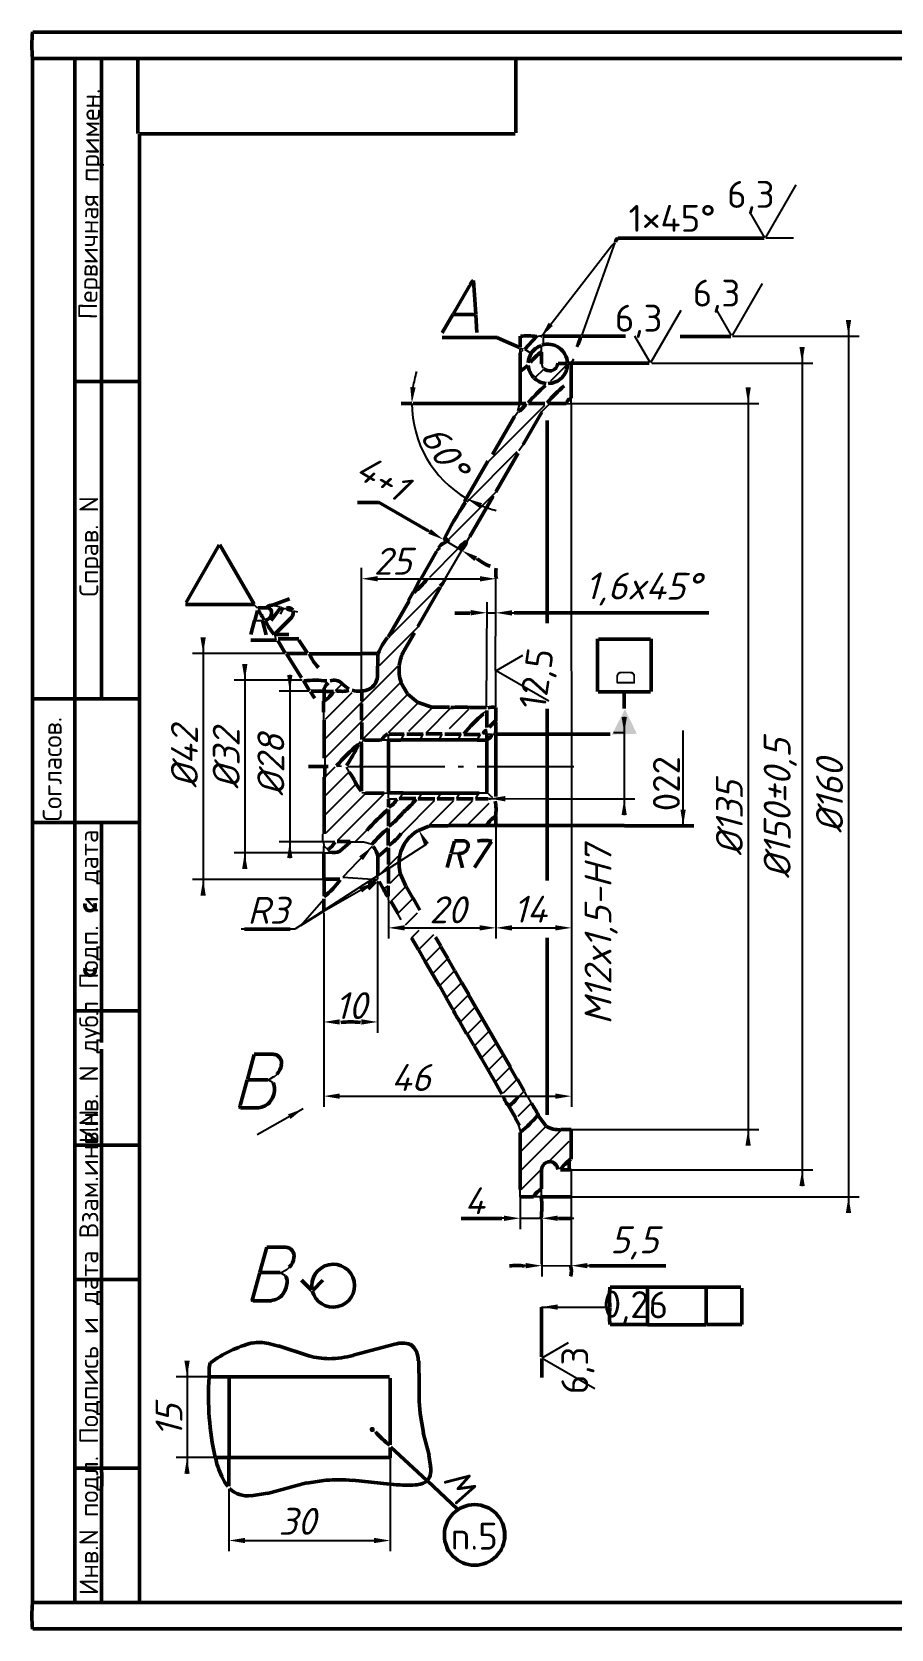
# Model space of a CAD drawing. Header units: millimetres. Extents: x 0 to 420, y 0 to 297.
# Drawn here: x -0.1 to 159.8, y 0 to 297 of the extents above; entities that cross this region are included whole.
import ezdxf

# ---------------------------------------------------------------- set-up
doc = ezdxf.new("R2010")
doc.units = ezdxf.units.MM
doc.linetypes.add('CENTER', pattern=[24, 18, -2.5, 1, -2.5])
for name, color, linetype, lineweight in [('AXIS', 1, 'CENTER', 25), ('DIMS', 4, 'Continuous', 25), ('MAIN', 7, 'Continuous', 50), ('TEXT', 7, 'Continuous', 25), ('THIN', 3, 'Continuous', 25)]:
    doc.layers.add(name, color=color, linetype=linetype, lineweight=lineweight)
doc.styles.add('ESKD', font='isocpeur.ttf', dxfattribs={"oblique": 15})
doc.dimstyles.new('ESKD', dxfattribs={"dimtxt": 5, "dimasz": 3, "dimexe": 2, "dimexo": 0, "dimgap": 1, "dimtad": 1, "dimtxsty": 'ESKD', "dimcen": 2.5, "dimclrd": 256, "dimclre": 256, "dimclrt": 256, "dimadec": 0, "dimazin": 3, "dimtfac": 1, "dimtmove": 0, "dimatfit": 3, "dimlwd": 25, "dimlwe": 25})

# ---------------------------------------------------------------- blocks, each defined once
blk = doc.blocks.new('_CLOSEDFILLED')
at = {"color": 0, "linetype": 'BYBLOCK'}
blk.add_solid([(-1, 0.164), (0, 0), (-1, -0.164)], dxfattribs=at)
blk = doc.blocks.new('*D4')
at = {"lineweight": 25}
for p, q in [((73.91, 204.13), (71.32, 205.65)), ((76.49, 202.6), (77.51, 204.32)), ((76.49, 202.6), (79.91, 200.58)), ((76.88, 195.44), (80.93, 202.3)), ((82.49, 199.06), (85.08, 197.53))]:
    blk.add_line(p, q, dxfattribs=at)
at = {"layer": 'Defpoints'}
for p in [(76.49, 202.6), (76.49, 202.6), (76.88, 195.44)]:
    blk.add_point(p, dxfattribs=at)
at = {"layer": 'DIMS', "xscale": 3, "yscale": 3}
for p, rotation in [((76.49, 202.6), -30.568824365950476), ((79.91, 200.58), 149.4311756340495)]:
    blk.add_blockref('_CLOSEDFILLED', p, dxfattribs=dict(at, rotation=rotation))
at = {"layer": 'DIMS', "insert": (65.14, 214.18), "char_height": 5, "attachment_point": 5, "rotation": 329.4312, "style": 'ESKD'}
blk.add_mtext('4+1', dxfattribs=at)
blk = doc.blocks.new('*D8')
at = {"lineweight": 25}
for p, q in [((110.12, 169.65), (110.11, 151.39)), ((110.12, 166.65), (108.12, 166.65)), ((95.81, 154.39), (112.11, 154.39))]:
    blk.add_line(p, q, dxfattribs=at)
at = {"layer": 'Defpoints'}
for p in [(110.12, 166.65), (110.12, 166.65), (95.81, 154.39)]:
    blk.add_point(p, dxfattribs=at)
at = {"layer": 'DIMS', "xscale": 3, "yscale": 3}
for p, rotation in [((110.12, 166.65), 269.9967146937788), ((110.11, 154.39), 89.99671469377878)]:
    blk.add_blockref('_CLOSEDFILLED', p, dxfattribs=dict(at, rotation=rotation))
at = {"layer": 'DIMS', "insert": (105.82, 129.07), "char_height": 5, "attachment_point": 5, "rotation": 89.9967, "style": 'ESKD'}
blk.add_mtext('M12x1,5-H7', dxfattribs=at)
blk = doc.blocks.new('*D25')
at = {"lineweight": 25}
for p, q in [((73.36, 145.95), (48.85, 130.16)), ((48.85, 130.16), (38.85, 130.16))]:
    blk.add_line(p, q, dxfattribs=at)
at = {"layer": 'Defpoints'}
for p in [(71.9, 148.58), (75.4, 142.24)]:
    blk.add_point(p, dxfattribs=at)
at = {"layer": 'DIMS', "xscale": 3, "yscale": 3, "rotation": 118.92556408318136}
blk.add_blockref('_CLOSEDFILLED', (71.9, 148.58), dxfattribs=at)
at = {"layer": 'DIMS', "insert": (43.85, 133.66), "char_height": 5, "attachment_point": 5, "style": 'ESKD'}
blk.add_mtext('R3', dxfattribs=at)
blk = doc.blocks.new('*D28')
at = {"lineweight": 25}
for p, q in [((70.6, 227.95), (68.6, 227.95)), ((80.75, 210.27), (79.74, 208.55))]:
    blk.add_line(p, q, dxfattribs=at)
at = {"layer": 'Defpoints'}
for p in [(70.6, 227.95), (91.15, 227.99), (73.33, 217.76), (80.75, 210.27)]:
    blk.add_point(p, dxfattribs=at)
at = {"layer": 'DIMS', "lineweight": 25}
for start, end in [(-196.6169, -188.2494), (-179.8818, -120.3931), (-112.0256, -103.658)]:
    blk.add_arc((91.15, 227.99), 20.54, start, end, dxfattribs=at)
at = {"layer": 'DIMS', "xscale": 3, "yscale": 3}
for p, rotation in [((70.6, 227.95), 265.9344199173732), ((80.75, 210.27), 153.79063124295388)]:
    blk.add_blockref('_CLOSEDFILLED', p, dxfattribs=dict(at, rotation=rotation))
at = {"layer": 'DIMS', "insert": (76.7, 218.99), "char_height": 5, "attachment_point": 5, "rotation": 301.9252, "style": 'ESKD'}
blk.add_mtext('60%%d', dxfattribs=at)

msp = doc.modelspace()

# ---------------------------------------------------------------- hatches: boundary and pattern name
at = {"layer": 'DIMS'}
h = msp.add_hatch(color=256, dxfattribs=at)
h.dxf.hatch_style = 1
h.paths.add_polyline_path([(110.247, 171.059), (107.821, 166.332), (112.461, 166.502)])
h = msp.add_hatch(color=256, dxfattribs=at)
h.dxf.hatch_style = 1
h.paths.add_polyline_path([(63.16, 37.601), (63.117, 37.559), (63.032, 37.559), (62.989, 37.516), (62.947, 37.516), (62.862, 37.431), (62.862, 37.388), (62.776, 37.303), (62.776, 36.963), (62.819, 36.92), (62.819, 36.877), (62.862, 36.835), (62.862, 36.792), (62.947, 36.707), (62.989, 36.707), (63.032, 36.665), (63.117, 36.665), (63.16, 36.622), (63.33, 36.622), (63.373, 36.665), (63.458, 36.665), (63.5, 36.707), (63.585, 36.707), (63.671, 36.792), (63.671, 36.92), (63.713, 36.963), (63.713, 37.261), (63.671, 37.303), (63.671, 37.346), (63.628, 37.388), (63.628, 37.431), (63.543, 37.516), (63.5, 37.516), (63.458, 37.559), (63.373, 37.559), (63.33, 37.601)])
at = {"layer": 'THIN'}
h = msp.add_hatch(dxfattribs=at)
h.set_pattern_fill('ANSI31', scale=0.787131)
h.set_pattern_definition([(45, (-0.674, 0.674), (-1.767159, 1.767159), [])])
h.paths.add_polyline_path([(99.518, 235.275), (99.135, 235.105), (97.73, 233.699), (97.049, 233.359), (95.857, 233.529), (95.006, 234.508), (90.748, 230.293), (90.833, 230.207), (93.303, 232.677), (94.495, 233.146), (95.559, 232.762), (96.155, 231.953), (96.921, 232.379), (97.943, 232.294), (98.582, 231.826), (98.965, 231.144), (100.2, 232.422), (99.391, 232.975), (99.008, 233.785), (99.093, 234.636)])
h = msp.add_hatch(dxfattribs=at)
h.set_pattern_fill('ANSI31', scale=0.787131)
h.set_pattern_definition([(45, (-0.759, 0.759), (-1.767159, 1.767159), [])])
h.paths.add_polyline_path([(75.166, 194.139), (74.74, 192.989), (66.353, 184.6), (67.289, 183.876), (67.545, 182.684), (67.162, 181.875), (64.522, 179.235), (65.331, 178.681), (65.672, 178.042), (65.714, 177.319), (65.331, 176.509), (62.223, 173.401), (61.542, 173.06), (60.52, 173.145), (59.839, 173.656), (59.498, 174.21), (58.987, 174.21), (58.306, 174.551), (57.625, 175.786), (56.348, 174.551), (57.284, 173.827), (57.54, 172.677), (57.157, 171.868), (54.517, 169.228), (55.326, 168.674), (55.709, 167.865), (55.454, 166.673), (54.517, 165.693), (55.411, 164.969), (55.666, 163.819), (55.283, 163.01), (54.262, 161.988), (55.07, 161.435), (55.454, 160.626), (55.198, 159.433), (54.262, 158.454), (55.113, 157.858), (55.496, 157.049), (55.241, 155.899), (54.304, 154.877), (55.113, 154.323), (55.454, 153.685), (55.411, 152.663), (54.517, 151.555), (55.283, 151.002), (55.666, 150.193), (55.411, 149.043), (54.474, 148.064), (55.539, 148.064), (56.433, 147.51), (56.859, 146.743), (57.753, 147.51), (58.562, 147.723), (59.626, 147.34), (60.222, 146.445), (62.308, 148.489), (61.627, 148.873), (61.116, 149.597), (61.031, 150.406), (61.286, 151.044), (65.586, 155.388), (64.011, 154.366), (62.776, 154.536), (61.968, 155.473), (60.946, 155.814), (60.392, 156.58), (60.307, 157.134), (59.243, 157.773), (58.86, 158.582), (58.86, 159.476), (58.349, 159.22), (57.327, 159.306), (56.688, 159.774), (56.305, 160.455), (55.581, 160.924), (55.198, 161.733), (55.454, 162.925), (59.03, 166.417), (59.839, 166.63), (60.903, 166.247), (61.499, 165.352), (63.628, 167.482), (64.692, 167.865), (65.757, 167.482), (66.31, 166.715), (67.375, 167.695), (68.183, 167.908), (69.248, 167.524), (69.801, 166.758), (70.61, 167.524), (71.291, 167.865), (72.526, 167.695), (73.335, 166.758), (74.57, 167.78), (75.634, 167.865), (76.315, 167.524), (76.869, 166.758), (81.467, 171.272), (80.317, 170.42), (79.508, 170.207), (78.401, 170.59), (77.848, 171.357), (76.869, 170.505), (76.06, 170.292), (74.953, 170.675), (74.399, 171.442), (73.761, 171.101), (72.739, 171.186), (72.1, 171.655), (71.717, 172.336), (71.206, 172.336), (70.525, 172.677), (69.929, 173.784), (68.907, 174.423), (68.524, 175.232), (68.609, 176.041), (67.758, 176.637), (67.417, 177.276), (67.46, 178.255), (68.013, 179.022), (67.077, 179.746), (66.821, 180.385), (66.906, 181.236), (67.204, 181.747), (71.887, 186.389), (70.908, 187.155), (70.653, 187.794), (70.738, 188.603), (71.036, 189.114), (75.719, 193.798)])
h.paths.add_polyline_path([(95.261, 227.695), (84.702, 217.177), (85.682, 216.41), (85.937, 215.772), (85.852, 214.963), (85.554, 214.452), (80.828, 209.682), (81.765, 208.958), (82.02, 208.319), (81.935, 207.468), (81.637, 206.957), (76.996, 202.315), (77.933, 201.591), (78.189, 200.952), (78.103, 200.143), (77.805, 199.632), (73.846, 195.715), (74.485, 195.331), (74.527, 195.885), (74.868, 196.524), (79.295, 200.91), (78.487, 201.463), (78.146, 202.102), (78.103, 202.826), (78.487, 203.635), (86.363, 211.471), (85.384, 212.237), (85.128, 212.876), (85.171, 213.557), (85.511, 214.196), (90.237, 218.965), (89.641, 219.306), (89.13, 220.03), (89.045, 220.882), (89.301, 221.52), (95.346, 227.61)])
h = msp.add_hatch(dxfattribs=at)
h.set_pattern_fill('ANSI31', scale=0.787131)
h.set_pattern_definition([(45, (-0.729, 0.729), (-1.76716, 1.76716), [])])
h.paths.add_polyline_path([(68.226, 143.975), (64.565, 140.271), (65.246, 140.186), (65.927, 139.845), (66.523, 138.738), (67.077, 138.397), (67.587, 137.673), (67.587, 136.566), (66.651, 135.374), (67.715, 134.607), (67.971, 133.968), (67.843, 133.074), (69.035, 132.435), (69.418, 131.626), (69.376, 131.03), (70.44, 130.264), (70.695, 129.625), (70.483, 128.56), (71.589, 127.751), (71.845, 127.112), (71.802, 126.431), (72.952, 125.622), (73.207, 124.983), (73.08, 124.131), (74.187, 123.322), (74.442, 122.684), (74.357, 121.875), (75.506, 121.065), (75.762, 120.427), (75.677, 119.66), (76.4, 119.277), (76.954, 118.51), (76.954, 117.403), (77.976, 116.764), (78.359, 115.955), (78.274, 115.231), (79.381, 114.422), (79.636, 113.784), (79.508, 112.889), (80.658, 112.08), (80.913, 111.442), (80.828, 110.675), (81.893, 110.036), (82.276, 109.227), (82.191, 108.461), (82.914, 108.077), (83.468, 107.311), (83.425, 106.161), (84.447, 105.522), (84.83, 104.713), (84.745, 103.989), (85.895, 103.18), (86.15, 102.542), (86.022, 101.69), (86.746, 101.307), (87.257, 100.583), (87.257, 99.433), (88.406, 100.242), (89.471, 100.327), (90.152, 99.987), (90.663, 99.177), (91.514, 98.454), (91.77, 97.815), (91.685, 97.006), (89.982, 94.876), (92.834, 97.772), (91.812, 98.539), (91.557, 99.177), (91.642, 99.987), (91.004, 100.242), (90.408, 100.796), (90.152, 101.434), (90.28, 102.286), (89.13, 103.095), (88.875, 103.734), (88.96, 104.5), (88.236, 104.884), (87.683, 105.65), (87.683, 106.715), (86.533, 107.524), (86.278, 108.163), (86.363, 108.972), (85.256, 109.781), (85.001, 110.42), (85.086, 111.229), (84.106, 111.867), (83.723, 112.676), (83.808, 113.486), (83.085, 113.869), (82.531, 114.635), (82.531, 115.742), (81.509, 116.381), (81.126, 117.19), (81.211, 117.957), (80.104, 118.766), (79.849, 119.405), (79.934, 120.214), (79.21, 120.597), (78.657, 121.364), (78.657, 122.471), (77.592, 123.109), (77.209, 123.919), (77.294, 124.685), (76.188, 125.494), (75.932, 126.133), (76.017, 126.942), (75.293, 127.325), (74.783, 128.049), (74.783, 129.199), (73.676, 128.901), (72.994, 129.029), (71.121, 130.732), (70.866, 131.924), (71.121, 132.563), (71.717, 133.202), (70.866, 133.798), (70.525, 134.437), (70.483, 135.161), (70.866, 135.927), (69.716, 136.736), (69.461, 137.375), (69.546, 138.142), (68.694, 138.738), (68.354, 139.376), (68.311, 140.1), (68.482, 140.526), (67.673, 141.08), (67.289, 141.889), (67.375, 142.698)])
h.paths.add_polyline_path([(68.609, 147.936), (68.694, 147.851), (71.206, 150.363), (71.887, 150.704), (73.08, 150.533), (73.931, 149.554), (75.081, 150.533), (76.102, 150.619), (76.784, 150.278), (77.38, 149.469), (78.614, 150.491), (79.679, 150.576), (80.36, 150.235), (80.913, 149.469), (85.554, 154.025), (84.362, 153.131), (83.51, 152.918), (82.446, 153.301), (81.893, 154.068), (80.786, 153.088), (79.977, 152.875), (78.912, 153.259), (78.316, 154.11), (77.252, 153.131), (76.06, 152.961), (75.379, 153.301), (74.783, 154.153)])
h = msp.add_hatch(dxfattribs=at)
h.set_pattern_fill('ANSI31', scale=0.787131)
h.set_pattern_definition([(45, (-0.731, 0.731), (-1.76716, 1.76716), [])])
h.paths.add_polyline_path([(98.369, 92.832), (97.56, 92.364), (96.794, 92.364), (96.113, 92.705), (95.516, 93.556), (91.004, 89), (91.77, 88.446), (92.153, 87.637), (91.898, 86.487), (90.961, 85.508), (91.898, 84.784), (92.153, 83.592), (91.898, 82.953), (90.833, 81.676), (94.495, 85.253), (94.58, 85.891), (95.091, 86.615), (96.411, 87.126), (100.029, 90.703), (99.263, 90.959), (98.795, 91.342), (98.454, 91.981)])

# ---------------------------------------------------------------- linework, layer by layer
at = {"layer": 'AXIS'}
msp.add_line((58.732, 160.422), (102.414, 160.422), dxfattribs=at)
at = {"layer": 'DIMS'}
for p, q in [((136.434, 258.779), (142.09, 268.577)), ((136.3, 258.737), (133.496, 263.595)), ((141.625, 258.653), (136.43, 258.653)), ((130.256, 240.599), (135.836, 250.264)), ((115.08, 235.561), (120.699, 245.294)), ((130.1, 240.563), (127.307, 245.402)), ((114.937, 235.577), (112.114, 240.457)), ((86.366, 178.292), (91.255, 181.115)), ((86.248, 171.484), (86.248, 178.213)), ((96.115, 172.553), (86.31, 178.209)), ((94.876, 50.465), (99.733, 53.269)), ((104.635, 44.683), (94.87, 50.321))]:
    msp.add_line(p, q, dxfattribs=at)
at = {"layer": 'MAIN'}
for p, q in [((419.928, 297.009), (0.106, 297.009)), ((0.021, 292.082), (89.939, 292.082)), ((0.021, 4.94), (0.021, 292.082)), ((7.94, 4.982), (7.94, 292.039)), ((12.893, 173.06), (12.893, 292.039)), ((19.667, 278.114), (19.667, 292.039)), ((89.982, 278.242), (89.982, 292.039)), ((414.997, 292.069), (90.024, 292.069)), ((19.925, 232.081), (19.925, 278.029)), ((19.989, 278.072), (89.811, 278.072)), ((108.97, 258.653), (136.133, 258.653)), ((78.31, 244.519), (81.354, 249.792)), ((82.489, 244.516), (82.105, 250.775)), ((76.241, 241.077), (78.22, 244.505)), ((78.359, 244.473), (82.446, 244.473)), ((82.701, 241.151), (82.489, 244.43)), ((76.272, 240.188), (86.533, 240.188)), ((90.663, 238.341), (86.533, 240.129)), ((90.751, 238.382), (90.751, 240.437)), ((91.6, 238), (93.771, 240.376)), ((102.03, 240.427), (95.048, 240.427)), ((110.333, 240.44), (102.201, 240.44)), ((120.551, 240.361), (129.917, 240.361)), ((90.76, 230.335), (90.76, 237.362)), ((90.815, 233.912), (92.196, 235.019)), ((94.744, 235.275), (94.744, 237.489)), ((99.434, 235.383), (97.815, 235.383)), ((99.561, 235.438), (114.76, 235.438)), ((100.243, 232.422), (100.243, 235.395)), ((7.983, 232.039), (19.861, 232.039)), ((19.951, 4.982), (19.951, 232.038)), ((100.257, 228.887), (100.257, 232.379)), ((90.751, 227.942), (90.751, 230.293)), ((68.608, 227.943), (70.611, 227.943)), ((70.866, 227.9), (91.812, 227.9)), ((91.288, 220.288), (94.792, 226.332)), ((95.346, 227.921), (92.281, 227.921)), ((96.367, 227.9), (99.306, 227.9)), ((85.604, 218.455), (89.685, 225.523)), ((95.772, 187.07), (95.772, 224.757)), ((80.412, 209.688), (84.742, 217.188)), ((86.226, 211.514), (90.362, 218.664)), ((60.477, 209.52), (64.394, 209.52)), ((73.616, 204.244), (64.411, 209.559)), ((81.414, 203.168), (85.249, 209.809)), ((28.611, 190.937), (34.791, 201.642)), ((41.252, 190.573), (34.872, 201.623)), ((72.328, 195.39), (75.211, 200.383)), ((70.908, 192.862), (72.143, 195.289)), ((71.733, 186.442), (75.95, 193.745)), ((41.234, 190.566), (28.487, 190.566)), ((44.853, 190.477), (47.833, 191.584)), ((66.216, 184.459), (70.108, 191.232)), ((69.987, 191.298), (70.859, 192.807)), ((40.656, 184.979), (41.343, 187.544)), ((41.388, 187.585), (41.888, 189.451)), ((41.956, 189.923), (43.619, 189.923)), ((43.497, 184.9), (42.802, 187.494)), ((44.469, 187.539), (46.172, 189.923)), ((45.129, 185.005), (47.939, 187.815)), ((81.425, 188.944), (78.614, 188.944)), ((89.641, 188.986), (100.221, 188.986)), ((100.306, 189.008), (125.83, 189.008)), ((47.706, 184.941), (45.107, 184.941)), ((68.935, 181.538), (71.094, 185.278)), ((105.121, 174.378), (105.121, 184.174)), ((115.097, 174.378), (115.097, 184.174)), ((40.638, 183.919), (45.406, 183.919)), ((47.072, 181.463), (45.699, 183.873)), ((49.579, 184.135), (45.747, 184.135)), ((50.106, 176.893), (47.279, 181.375)), ((47.322, 181.418), (51.154, 181.418)), ((51.196, 181.46), (49.578, 183.885)), ((51.494, 181.396), (61.215, 181.396)), ((61.3, 181.418), (64.237, 181.418)), ((64.258, 179.107), (64.258, 181.375)), ((115.016, 184.08), (105.308, 184.08)), ((64.237, 177.105), (64.237, 179.065)), ((51.569, 174.483), (50.483, 176.404)), ((58.86, 174.806), (57.625, 175.786)), ((69.799, 173.911), (68.569, 176.042)), ((0.064, 173.018), (19.861, 173.018)), ((51.877, 174.42), (54.207, 174.42)), ((54.179, 170.502), (54.179, 172.589)), ((54.271, 172.634), (54.271, 174.378)), ((56.049, 174.364), (54.291, 174.364)), ((61.278, 172.591), (61.278, 174.378)), ((71.717, 172.336), (69.844, 173.869)), ((74.357, 171.442), (71.76, 172.294)), ((110.12, 174.274), (105.266, 174.274)), ((110.12, 174.274), (114.973, 174.274)), ((110.12, 171.186), (110.12, 174.252)), ((61.257, 169.057), (61.257, 172.124)), ((74.399, 171.442), (77.635, 171.442)), ((81.381, 171.399), (84.497, 171.399)), ((84.539, 167.694), (84.539, 170.804)), ((86.206, 168.887), (86.206, 171.4)), ((95.772, 139.206), (95.772, 171.144)), ((54.275, 161.988), (54.275, 169.057)), ((61.278, 165.436), (61.278, 168.59)), ((66.31, 166.422), (69.205, 166.422)), ((72.739, 166.443), (69.673, 166.443)), ((76.274, 166.492), (73.208, 166.492)), ((79.807, 166.443), (76.741, 166.443)), ((83.34, 166.394), (80.274, 166.394)), ((84.548, 155.558), (84.548, 166.379)), ((84.991, 167.753), (86.195, 168.879)), ((86.227, 160.455), (86.227, 166.379)), ((86.27, 166.422), (107.48, 166.422)), ((66.265, 160.413), (66.265, 165.267)), ((66.286, 165.331), (68.524, 165.331)), ((68.567, 165.352), (82.701, 165.352)), ((84.497, 165.331), (82.744, 165.331)), ((51.366, 160.413), (55.028, 160.413)), ((66.265, 155.558), (66.265, 160.413)), ((54.275, 154.919), (54.275, 158.411)), ((54.427, 158.457), (54.427, 160.373)), ((61.236, 155.856), (61.236, 160.37)), ((86.206, 154.834), (86.206, 160.37)), ((54.271, 151.427), (54.271, 154.877)), ((61.159, 155.856), (60.222, 157.134)), ((61.968, 155.473), (65.459, 155.473)), ((68.993, 155.494), (66.286, 155.494)), ((69.035, 155.473), (83.127, 155.473)), ((66.243, 149.298), (66.243, 152.408)), ((66.286, 152.833), (66.286, 154.361)), ((71.334, 154.449), (68.269, 154.449)), ((74.868, 154.4), (71.802, 154.4)), ((78.487, 154.404), (75.335, 154.404)), ((82.021, 154.404), (78.912, 154.404)), ((84.788, 154.425), (82.446, 154.425)), ((0.064, 150.022), (19.861, 150.022)), ((12.893, 109.099), (12.893, 149.98)), ((54.275, 147.893), (54.275, 151.385)), ((66.195, 145.72), (66.195, 148.872)), ((71.845, 148.532), (73.761, 149.341)), ((73.802, 149.405), (77.381, 149.405)), ((77.422, 149.443), (84.49, 149.443)), ((86.185, 149.447), (84.532, 149.447)), ((86.206, 149.469), (86.206, 151.13)), ((86.27, 149.443), (110.077, 149.443)), ((123.062, 149.405), (110.162, 149.405)), ((59.161, 146.467), (56.732, 146.467)), ((57.199, 144.665), (59.158, 146.363)), ((77.93, 144.274), (78.541, 146.555)), ((78.537, 146.586), (80.19, 146.586)), ((82.276, 141.633), (85.452, 146.488)), ((54.229, 139.462), (54.229, 144.359)), ((64.258, 140.185), (64.258, 143.635)), ((64.352, 143.677), (66.201, 145.296)), ((66.291, 142.188), (66.291, 145.297)), ((77.185, 141.628), (77.872, 144.193)), ((80.026, 141.593), (79.331, 144.187)), ((66.243, 138.652), (66.243, 141.762)), ((69.503, 138.142), (68.439, 140.484)), ((54.275, 136.268), (54.275, 139.408)), ((57.242, 139.429), (54.292, 139.429)), ((62.457, 137.652), (63.82, 139.015)), ((65.326, 137.628), (64.536, 138.996)), ((66.222, 136.31), (66.222, 138.227)), ((70.788, 135.931), (69.539, 138.095)), ((54.207, 133.499), (54.207, 135.8)), ((67.988, 133.151), (66.692, 135.397)), ((72.118, 133.698), (70.848, 135.899)), ((39.488, 130.136), (48.003, 130.136)), ((71.797, 126.428), (70.564, 128.563)), ((76.028, 126.97), (75.028, 128.702)), ((95.772, 95.6), (95.772, 128.56)), ((73.114, 124.17), (71.836, 126.383)), ((77.292, 124.684), (76.014, 126.898)), ((74.359, 121.894), (73.062, 124.14)), ((75.687, 119.709), (74.409, 121.923)), ((78.563, 122.466), (77.303, 124.648)), ((79.865, 120.223), (78.598, 122.419)), ((77.017, 117.481), (75.75, 119.677)), ((81.185, 118.033), (79.935, 120.196)), ((78.234, 115.208), (76.974, 117.39)), ((86.358, 108.969), (81.169, 117.957)), ((7.983, 114.976), (19.861, 114.976)), ((80.798, 110.701), (79.53, 112.896)), ((82.17, 108.516), (80.91, 110.698)), ((12.893, 29.979), (12.893, 107.865)), ((83.503, 106.224), (82.206, 108.469)), ((87.631, 106.752), (86.372, 108.934)), ((40.033, 102.203), (41.285, 106.874)), ((41.276, 106.902), (44.853, 106.902)), ((86.137, 101.729), (83.474, 106.207)), ((88.93, 104.508), (87.652, 106.721)), ((90.151, 102.261), (88.902, 104.425)), ((38.689, 97.341), (39.981, 102.163)), ((40.084, 102.158), (43.831, 102.158)), ((87.327, 99.467), (86.108, 101.713)), ((91.513, 100.029), (90.235, 102.242)), ((38.764, 96.92), (42.085, 96.92)), ((89.938, 95.003), (88.66, 97.217)), ((95.516, 93.556), (94.112, 95.515)), ((90.645, 93.668), (89.889, 94.978)), ((90.76, 81.761), (90.76, 92.364)), ((98.369, 92.904), (100.222, 92.904)), ((100.243, 90.916), (100.243, 92.883)), ((7.983, 89.979), (19.861, 89.979)), ((100.257, 87.382), (100.257, 90.874)), ((99.893, 85.42), (99.893, 87.329)), ((94.736, 81.888), (94.736, 85.388)), ((100.222, 85.409), (98.284, 85.409)), ((90.771, 80.407), (93.261, 80.407)), ((94.807, 80.407), (100.221, 80.407)), ((79.764, 76.374), (87.342, 76.374)), ((97.9, 76.353), (100.222, 76.353)), ((42.352, 66.342), (43.606, 71.024)), ((43.618, 71.047), (47.152, 71.047)), ((40.987, 61.356), (42.315, 66.31)), ((42.383, 66.303), (46.13, 66.303)), ((117.868, 67.559), (103.648, 67.559)), ((7.983, 64.983), (19.861, 64.983)), ((51.942, 63.045), (50.11, 64.876)), ((52.186, 62.971), (54.081, 64.866)), ((107.48, 63.565), (114.377, 63.565)), ((114.42, 56.636), (114.42, 63.535)), ((114.462, 63.577), (131.833, 63.577)), ((125.361, 56.636), (125.361, 63.535)), ((131.99, 56.645), (131.99, 63.407)), ((41.063, 61.065), (44.512, 61.065)), ((94.727, 50.632), (94.727, 59.872)), ((114.377, 56.607), (107.48, 56.607)), ((114.462, 56.594), (125.319, 56.594)), ((125.404, 56.619), (131.978, 56.619)), ((45.784, 52.631), (43.921, 53.13)), ((51.452, 50.794), (45.789, 52.65)), ((59.703, 50.908), (67.467, 52.988)), ((71.909, 47.607), (71.909, 49.867)), ((71.973, 42.371), (71.973, 47.609)), ((94.786, 46.757), (94.786, 50.291)), ((32.932, 46.879), (36.56, 46.879)), ((36.603, 31.938), (36.603, 46.837)), ((66.48, 46.875), (36.646, 46.875)), ((66.577, 34.237), (66.577, 46.672)), ((72.143, 40.114), (71.973, 42.371)), ((72.773, 36.494), (72.143, 40.114)), ((73.826, 32.335), (72.716, 36.48)), ((66.577, 31.858), (66.577, 33.769)), ((73.42, 27.594), (66.693, 33.811)), ((7.983, 29.936), (19.904, 29.936)), ((34.081, 31.879), (36.518, 31.879)), ((36.584, 26.572), (36.584, 31.857)), ((66.523, 31.879), (36.646, 31.879)), ((74.101, 30.362), (73.769, 32.321)), ((43.753, 25.216), (51.018, 27.162)), ((51.026, 27.134), (54.645, 27.679)), ((66.523, 26.955), (59.583, 27.679)), ((79.125, 22.271), (73.505, 27.552)), ((12.893, 4.982), (12.893, 25.763)), ((40.723, 24.784), (43.746, 25.244)), ((0.064, 4.946), (414.955, 4.946)), ((0.106, 0.027), (378.851, 0.027))]:
    msp.add_line(p, q, dxfattribs=at)
msp.add_circle((82.284, 17.5), 5.631, dxfattribs=at)
for centre, radius, start, end in [((24.993, 294.53), 25.054, 174.28434, 185.60092), ((109.452, 257.809), 0.989, 119.70473, 173.34076), ((83.285, 249.235), 1.974, 128.42958, 163.85973), ((92.252, 226.379), 14.115, 83.81237, 95.76159), ((95.946, 235.149), 3.777, 109.92546, 145.47012), ((95.902, 235.296), 3.653, 3.04202, 107.52182), ((96.217, 241.456), 5.882, 329.73613, 349.96451), ((95.991, 235.353), 3.749, 185.13385, 224.02311), ((96.315, 235.227), 4.054, 149.30545, 176.30637), ((101.866, 228.205), 11.773, 127.79872, 141.4457), ((95.985, 235.21), 3.552, 269.99065, 1.06323), ((96.254, 235.454), 1.499, 285.99698, 358.48698), ((95.955, 235.372), 3.747, 225.99774, 264.0051), ((96.269, 235.596), 1.624, 224.86319, 284.15491), ((112.626, 211.051), 26.517, 130.31515, 140.14289), ((115.662, 211.506), 25.844, 130.25976, 140.21027), ((100.874, 227.36), 1.664, 115.75468, 156.09603), ((87.92, 230.325), 4.643, 303.20521, 328.43533), ((126.047, 178.507), 55.031, 145.71326, 154.08353), ((84.365, 210.768), 1.262, 312.62912, 357.01059), ((83.254, 198.297), 4.73, 122.2784, 145.43733), ((77.892, 202.912), 2.958, 310.83534, 346.73022), ((89.512, 207.863), 11.113, 232.38972, 246.89673), ((91.201, 196.424), 4.992, 170.10781, 192.66636), ((63.887, 202.308), 11.86, 306.66451, 323.3477), ((74.069, 196.129), 2.833, 310.22337, 342.80275), ((44.69, 188.891), 1.539, 85.55285, 132.64787), ((36.472, 184.678), 7.278, 23.94084, 41.05115), ((43.052, 189.065), 1.479, 280.2359, 350.31044), ((53.948, 192.589), 11.75, 205.41734, 220.43538), ((43.707, 189.091), 0.821, 341.16588, 93.0378), ((48.326, 191.162), 1.69, 234.86279, 272.00834), ((47.737, 189.168), 0.782, 25.45361, 117.58231), ((47.04, 189.055), 1.524, 306.13032, 7.02451), ((74.882, 177.288), 11.315, 140.88645, 158.43575), ((63.306, 187.605), 13.377, 207.85062, 221.16519), ((75.505, 178.278), 7.318, 153.61493, 172.84391), ((75.888, 178.478), 7.667, 174.98989, 198.11067), ((52.528, 157.966), 18.494, 82.88848, 96.09348), ((56.23, 174.417), 1.977, 127.27368, 178.66116), ((56.106, 174.211), 2.247, 47.59978, 107.74405), ((61.309, 177.417), 2.952, 269.8167, 325.48077), ((61.143, 177.44), 3.091, 326.74862, 353.81539), ((54.6, 175.236), 2.912, 197.1961, 225.68403), ((50.883, 177.731), 6.173, 304.19714, 327.0338), ((57.575, 180.644), 6.253, 259.90871, 282.28832), ((60.714, 177.743), 3.333, 248.62627, 278.3429), ((79.613, 153.575), 17.891, 84.45648, 95.6698), ((106.502, 144.104), 34.505, 130.85006, 139.50212), ((85.641, 168.637), 2.824, 78.87136, 108.50106), ((67.872, 163.664), 3.344, 121.39095, 148.62147), ((85.089, 165.988), 1.374, 111.89157, 158.12101), ((84.019, 167.016), 1.676, 294.00444, 337.33419), ((76.965, 167.762), 9.29, 352.45155, 6.69084), ((85.271, 135.838), 37.83, 130.71382, 139.29825), ((34.133, 177.089), 29.394, 325.81178, 334.52909), ((31.164, 162.676), 30.107, 355.77739, 4.45254), ((63.235, 186.659), 21.37, 265.2198, 274.71022), ((50.692, 153.1), 10.366, 22.94278, 37.13094), ((91.854, 122.662), 39.307, 130.79648, 138.91804), ((63.828, 156.847), 4.744, 301.72808, 328.28434), ((56.617, 161.794), 15.846, 307.80307, 321.53947), ((61.293, 161.954), 12.661, 307.78655, 323.07417), ((79.546, 152.477), 6.731, 348.89371, 13.00735), ((81.388, 130.485), 23.874, 129.58852, 139.92657), ((75.404, 142.244), 7.235, 119.80556, 166.93236), ((89.859, 145.756), 6.538, 124.61614, 144.81747), ((52.687, 148.53), 4.243, 303.69469, 329.05252), ((59.005, 155.478), 12.218, 306.82616, 322.10499), ((80.224, 145.721), 0.875, 331.75446, 92.18623), ((84.128, 139.501), 7.154, 79.27446, 100.40833), ((55.978, 147.49), 3.084, 259.44983, 293.3713), ((61.245, 143.388), 3.023, 5.36969, 44.72038), ((75.834, 142.423), 7.612, 169.27594, 194.38495), ((79.518, 145.79), 1.567, 263.59417, 341.71345), ((43.514, 149.344), 17.014, 309.43888, 323.90266), ((68.292, 138.394), 3.027, 195.44701, 225.23116), ((10.745, 134.551), 0.969, 157.28754, 26.01445), ((10.745, 122.541), 0.969, 157.25299, 26.04731), ((59.221, 97.154), 15.765, 83.40507, 96.59493), ((88.369, 119.471), 10.946, 203.07086, 216.69095), ((44.816, 105.32), 1.561, 344.20895, 88.69833), ((43.482, 105.227), 2.874, 315.07161, 353.19671), ((42.855, 100.472), 2.222, 357.40595, 29.46887), ((40.948, 100.601), 4.143, 320.11442, 356.81815), ((93.67, 101.308), 6.465, 200.53514, 218.7065), ((84.909, 102.611), 6.529, 305.3539, 326.8664), ((38.904, 97.147), 0.283, 139.52879, 238.40115), ((41.718, 100.388), 3.448, 276.03686, 314.58984), ((71.771, 114.754), 29.399, 310.46447, 319.21254), ((84.921, 91.744), 9.932, 22.63216, 37.10416), ((97.833, 97.096), 4.229, 237.58815, 276.59651), ((96.348, 85.299), 1.628, 95.19576, 175.69805), ((96.196, 85.369), 1.558, 2.53822, 88.41692), ((105.861, 79.763), 9.507, 126.97628, 143.03591), ((97.469, 77.68), 5.042, 123.94354, 146.06877), ((78.899, 78.466), 15.887, 352.65099, 6.64745), ((47.129, 69.451), 1.561, 346.32755, 89.19254), ((45.694, 69.414), 2.998, 315.09854, 353.47504), ((45.065, 64.555), 2.337, 357.97017, 29.59061), ((55.975, 63.852), 3.991, 193.37321, 191.19501), ((90.11, 56.917), 10.69, 82.20955, 97.08513), ((96.288, 66.507), 3.989, 347.3769, 15.07405), ((43.324, 64.702), 4.083, 319.42023, 356.7786), ((126.117, 61.688), 18.751, 174.28805, 185.40805), ((41.11, 61.235), 0.183, 139.25326, 254.5394), ((44.104, 64.407), 3.327, 276.96018, 314.52495), ((122.099, 58.271), 14.732, 173.94596, 186.44462), ((46.788, 31.052), 22.942, 104.80939, 126.50847), ((42.217, 44.85), 8.432, 78.38077, 98.74034), ((55.624, 66.973), 16.697, 255.53752, 268.68301), ((54.91, 69.089), 18.815, 271.00767, 284.77045), ((68.829, 48.515), 4.667, 71.39977, 106.91733), ((68.361, 50.175), 3.421, 354.91816, 54.61721), ((41.384, 47.801), 8.499, 168.13091, 185.8743), ((86.836, 43.305), 54.049, 176.24851, 192.14049), ((76.636, 47.809), 16.98, 221.06981, 233.39446), ((-11.436, 27.907), 24.385, 355.05175, 4.66269), ((50.785, 35.524), 17.11, 192.39665, 204.73981), ((70.876, 29.512), 3.269, 324.49714, 14.7665), ((39.975, 30.057), 4.988, 199.70433, 224.79277), ((57.018, 0.003), 27.76, 84.70361, 94.90055), ((69.828, 51.372), 24.627, 262.5015, 273.40692), ((71.255, 30.34), 3.527, 270.59309, 308.25973), ((40.107, 29.777), 5.001, 226.62301, 277.0315), ((24.567, 2.47), 24.628, 174.35172, 185.76515)]:
    msp.add_arc(centre, radius, start, end, dxfattribs=at)
at = {"layer": 'THIN'}
for p, q in [((90.772, 237.404), (90.729, 238.128)), ((91.344, 237.958), (90.772, 238.171)), ((90.815, 237.404), (91.344, 237.915)), ((92.773, 237.284), (91.618, 237.95)), ((93.771, 240.376), (94.722, 240.555)), ((94.736, 237.532), (94.736, 238.682)), ((95.108, 238.82), (95.108, 240.183)), ((95.048, 234.466), (94.765, 235.275)), ((100.327, 235.488), (100.711, 236.254)), ((100.264, 227.943), (100.221, 228.845)), ((89.684, 225.523), (90.365, 226.418)), ((90.353, 226.548), (90.698, 227.855)), ((94.75, 226.369), (95.557, 227.19)), ((95.557, 227.182), (96.328, 227.902)), ((96.368, 227.857), (95.814, 227.943)), ((100.215, 227.822), (99.342, 227.865)), ((90.493, 219.178), (91.293, 220.285)), ((80.836, 202.282), (81.366, 203.2)), ((75.183, 200.399), (75.932, 200.995)), ((41.872, 189.881), (41.234, 190.562)), ((46.189, 190.019), (44.836, 190.381)), ((41.447, 187.539), (42.766, 187.539)), ((46.157, 188.757), (46.741, 189.77)), ((46.768, 189.753), (46.215, 189.966)), ((46.768, 189.753), (47.322, 189.838)), ((49.408, 189.114), (48.599, 189.285)), ((45.393, 183.943), (45.121, 184.959)), ((54.229, 169.097), (54.229, 170.466)), ((83.894, 170.25), (84.497, 170.803)), ((66.265, 165.352), (66.265, 166.38)), ((68.609, 165.368), (69.206, 166.406)), ((72.143, 165.368), (72.739, 166.406)), ((75.676, 165.368), (76.273, 166.406)), ((79.21, 165.368), (79.807, 166.406)), ((82.771, 165.379), (83.356, 166.396)), ((84.497, 166.422), (83.808, 166.465)), ((84.539, 166.465), (84.497, 167.269)), ((84.625, 166.422), (85.511, 166.422)), ((85.597, 166.422), (86.185, 166.502)), ((60.616, 164.575), (61.084, 165.044)), ((66.201, 165.331), (65.033, 165.331)), ((54.474, 160.449), (54.474, 161.94)), ((57.54, 160.413), (56.603, 160.455)), ((58.97, 159.404), (58.469, 160.272)), ((61.925, 155.473), (61.329, 155.524)), ((65.501, 155.473), (66.201, 155.516)), ((66.265, 154.446), (66.265, 155.474)), ((68.269, 154.489), (68.992, 155.43)), ((71.802, 154.489), (72.526, 155.43)), ((75.336, 154.489), (76.06, 155.43)), ((78.963, 154.456), (79.542, 155.464)), ((82.497, 154.456), (83.076, 155.464)), ((83.169, 155.516), (84.541, 155.516)), ((85.651, 154.589), (84.57, 155.591)), ((84.788, 154.404), (85.299, 154.536)), ((66.31, 154.404), (67.8, 154.404)), ((85.299, 154.281), (84.788, 154.404)), ((54.048, 146.453), (54.048, 147.857)), ((54.292, 145.594), (54.25, 146.363)), ((55.028, 144.912), (54.347, 145.551)), ((59.156, 146.405), (60.224, 146.405)), ((61.625, 146.362), (60.262, 146.362)), ((63.051, 145.976), (61.607, 146.343)), ((54.229, 144.404), (54.229, 145.509)), ((54.292, 144.383), (55.369, 144.383)), ((55.368, 144.447), (55.07, 144.87)), ((79.338, 144.21), (77.975, 144.21)), ((64.258, 139.462), (64.258, 140.143)), ((65.416, 137.631), (66.201, 138.227)), ((66.286, 135.629), (66.243, 136.225)), ((68.621, 131.888), (67.916, 133.11)), ((44.795, 101.579), (43.821, 102.141)), ((43.858, 102.106), (44.953, 102.739)), ((44.98, 102.686), (45.534, 103.18)), ((92.025, 99.135), (91.557, 99.987)), ((92.889, 97.8), (92.184, 99.021)), ((90.855, 92.42), (90.531, 93.628)), ((90.751, 80.407), (90.751, 81.718)), ((94.724, 80.407), (93.301, 80.407)), ((94.744, 80.449), (94.744, 81.846)), ((47.097, 65.715), (46.167, 66.252)), ((46.201, 66.246), (47.208, 66.828)), ((47.237, 66.771), (47.833, 67.282))]:
    msp.add_line(p, q, dxfattribs=at)

# ---------------------------------------------------------------- texts
at = {"layer": 'TEXT', "style": 'ESKD'}
for s, height, rotation, p in [('Первичная примен.', 3.5, 89.28125, (12.058, 243.552)), ('Справ. N', 3.5, 90, (12.271, 191.99)), ('12,5', 5, 81.54301, (95.41, 170.836)), ('D', 3.5, 90, (112.149, 175.439)), ('Согласов.', 3.5, 90, (5.456, 150.188)), ('022', 5, 90, (120.459, 152.097)), ('Инв. N дубл Подп. и дата', 3.5, 90, (12.271, 90.349)), ('Инв.N подл. Подпись и дата Взам.инв.N', 3.5, 90, (12.271, 6.321)), ('0,26', 5, -0.89896, (106.084, 57.952)), ('6,3', 5, 90, (103.422, 43.667)), ('W', 5, 118.06522, (83.354, 25.154))]:
    msp.add_text(s, height=height, rotation=rotation, dxfattribs=at).set_placement(p)
for s, p in [('6,3', (129.246, 264.308)), ('1×45%%d', (110.931, 259.852)), ('6,3', (122.857, 245.954)), ('6,3', (108.376, 241.285)), ('(n.5)', (76.006, 14.77))]:
    msp.add_text(s, height=5, dxfattribs=at).set_placement(p)

# ---------------------------------------------------------------- dimensions: what is measured, and where the dimension line sits
at = {"layer": 'DIMS'}
for base, p1, p2, angle, location, text in [((151.832, 240.446), (130.257, 240.446), (100.306, 80.379), 90, (148.306, 154.962), '%%c160'), ((143.204, 235.431), (115.229, 235.431), (100.306, 85.395), 90, (139.148, 152.628), '%%c150%%p0,5'), ((133.167, 227.911), (100.306, 227.911), (100.306, 92.916), 89.99872, (129.672, 150.824), '%%c135'), ((86.211, 130.4), (86.203, 149.384), (100.263, 227.857), 0.02318, (92.617, 133.87), '14'), ((61.264, 195.332), (61.255, 174.508), (86.258, 189.285), 359.97716, (67.061, 198.588), '25'), ((84.579, 189.003), (84.489, 171.485), (86.164, 178.298), 359.70698, (113.593, 193.39), '1,6x45%%d'), ((31.783, 181.408), (47.024, 181.408), (54.176, 139.417), 90, (28.303, 162.176), '%%c42'), ((39.535, 176.457), (50.217, 176.455), (54.176, 144.366), 89.9911, (36.076, 161.858), '%%c32'), ((47.907, 174.431), (51.496, 174.431), (56.263, 146.395), 90, (44.381, 160.691), '%%c28'), ((66.247, 130.409), (66.248, 135.545), (86.23, 149.384), 359.98948, (77.283, 133.764), '20'), ((54.211, 112.904), (54.207, 133.202), (64.228, 139.078), 0.01155, (59.288, 115.939), '10'), ((54.211, 99.107), (54.214, 133.202), (100.306, 130.221), 359.9944, (70.469, 102.571), '46'), ((94.798, 67.578), (94.797, 76.14), (100.267, 85.338), 0.01204, (111.996, 71.803), '5,5'), ((90.763, 76.393), (90.762, 80.313), (94.754, 67.878), 0.01836, (82.288, 79.655), '4'), ((28.792, 46.887), (32.847, 46.887), (33.953, 31.872), 89.99302, (25.428, 38.786), '15'), ((36.564, 16.465), (36.565, 26.062), (66.596, 31.815), 359.99614, (49.279, 20.028), '30')]:
    msp.add_linear_dim(base=base, p1=p1, p2=p2, angle=angle, location=location, text=text, dimstyle='ESKD', override={"dimlfac": 1, "dimtix": 0, "dimtofl": 1, "dimtmove": 2}, dxfattribs=at).render()
dim = msp.add_angular_dim_3p(base=(73.332, 217.765), center=(91.146, 227.993), p1=(70.604, 227.951), p2=(80.753, 210.274), text='60%%d', dimstyle='ESKD', dxfattribs=at)
dim.commit()
dim.dimension.update_dxf_attribs({"geometry": '*D28', "text_midpoint": (76.698, 218.991), "dimtype": 165})
for base, p1, p2, angle, text, picture, middle in [((76.49, 202.6), (76.49, 202.6), (76.875, 195.444), 329.43118, '4+1', '*D4', (65.145, 214.185)), ((110.115, 166.648), (110.115, 166.648), (95.814, 154.394), 89.99671, 'M12x1,5-H7', '*D8', (105.82, 129.074))]:
    dim = msp.add_linear_dim(base=base, p1=p1, p2=p2, angle=angle, text=text, dimstyle='ESKD', override={"dimlfac": 1, "dimtix": 0, "dimtofl": 1, "dimtmove": 2}, dxfattribs=at)
    dim.commit()
    dim.dimension.update_dxf_attribs({"geometry": picture, "text_midpoint": middle, "dimtype": 160})
dim = msp.add_radius_dim(center=(75.404, 142.244), mpoint=(71.905, 148.576), text='R3', dimstyle='ESKD', override={"dimtih": 1, "dimtoh": 1}, dxfattribs=at)
dim.commit()
dim.dimension.update_dxf_attribs({"geometry": '*D25', "text_midpoint": (48.849, 130.158), "dimtype": 164})

# ---------------------------------------------------------------- leaders
for points in [[(94.61, 240.288), (107.727, 257.248), (108.374, 257.887), (102.158, 240.513)], [(75.239, 200.693), (76.911, 202.23), (76.017, 201.847), (75.506, 201.165)], [(121.063, 149.396), (121.083, 167.098)], [(84.974, 154.441), (95.729, 154.387)], [(63.252, 145.524), (57.752, 139.802), (64.224, 139.428), (62.421, 138.615)], [(63.705, 138.908), (54.304, 133.5), (49.888, 130.796), (54.209, 135.767)], [(50.402, 96.775), (41.854, 91.884)], [(94.754, 59.881), (107.352, 59.873)]]:
    msp.add_leader(points, dimstyle='ESKD', dxfattribs=at)

doc.saveas('drawing.dxf')
